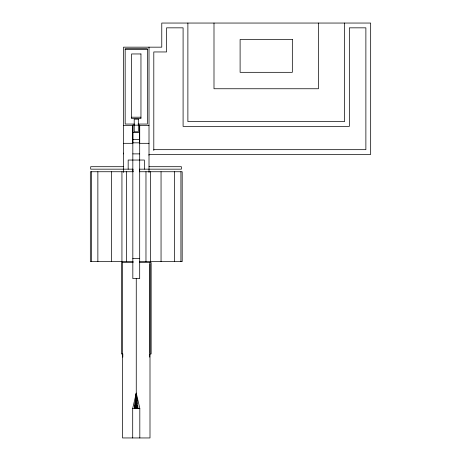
<?xml version="1.0" encoding="UTF-8"?>
<svg xmlns="http://www.w3.org/2000/svg" width="461" height="461" viewBox="0 0 461 461"><rect width="100%" height="100%" fill="white"/><g stroke="black" fill="none" stroke-linecap="round" stroke-linejoin="round"><path stroke-width="0.69" d="M139.574 171.74L139.631 169.164L181.38 169.164L181.38 166.703L149.012 166.703M135.43 408.089L135.845 408.089L135.909 405.369L136.001 407.783C137.799 407.582 135.862 402.441 136.704 408.089L137.148 408.44L137.015 405.836L135.551 405.841L135.43 408.44L135.551 405.841M135.909 405.841L135.909 405.369L135.874 406.498M123.462 153.893L123.508 153.104M148.972 155.253L149.012 154.458L370.667 154.458L370.667 23.05L161.771 23.05L161.771 47.166L123.508 47.166L123.508 172.477M134.6 408.44L136.26 393.216M138.041 408.377L134.485 408.44L136.26 393.158L139.816 408.377L139.816 437.95M139.689 125.623L139.689 143.319L149.012 143.319M132.705 437.95L132.705 408.36L136.26 393.141L138.041 408.44M135.43 400.828L137.148 400.828M135.851 401.508L136.6 401.496C137.476 405.45 135.407 407.599 135.862 402.159M135.909 405.536L136.64 405.536M134.843 406.187L135.909 406.187L135.845 400.828M137.776 406.181L136.652 406.181L136.589 400.816M136.56 407.622L136.704 408.089M125.167 49.298L147.353 49.298M131.564 117.203L140.957 117.203M134.474 124.055L125.167 124.055L125.167 48.733L147.353 48.733L147.353 124.055L138.052 124.055M134.203 125.017L132.831 125.017L132.831 278.6L139.689 278.6L139.689 125.017L138.317 125.017M134.203 125.167L138.317 125.167M123.508 125.623L132.947 125.623M139.574 125.623L149.012 125.623M132.831 132.572L139.689 132.572M132.831 142.835L139.689 142.835M123.508 143.319L132.831 143.319L132.831 125.623M153.801 149.669L365.878 149.669L365.878 27.839L349.34 27.839L349.34 126.395L183.092 126.395L183.092 27.839L166.559 27.839L166.559 51.955L153.801 51.955L153.801 150.517M132.831 153.882L139.689 153.882M123.508 166.703L90.696 166.703L90.696 169.164L132.947 169.164M133.217 171.74L90.333 171.74L90.333 261.629L133.217 261.629M139.303 171.74L182.187 171.74L182.187 261.629L139.303 261.629M132.831 258.621L139.689 258.621M133.2 262.591L121.364 262.591L121.364 353.939L122.73 353.939M139.32 262.591L151.156 262.591L151.156 353.939L149.79 353.939M132.705 408.36L139.816 408.36M132.831 139.458L139.689 139.499M137.015 405.836L137.148 408.089M132.889 169.164L132.947 171.74M136.56 407.783L136.554 405.369M344.557 23.05L344.557 121.606L187.881 121.606L187.881 23.05M318.442 23.05L318.442 88.754L213.996 88.754L213.996 23.05M180.919 171.74L180.919 261.629M174.656 171.74L174.656 261.629M161.05 171.74L161.05 261.629M150.568 171.74L150.568 261.629M149.998 262.591L149.998 437.95L122.522 437.95L122.522 262.591M149.871 263.732L149.871 352.803M149.727 353.939L149.727 357.154M149.012 47.166L149.012 172.466M145.97 171.74L145.97 261.629M144.351 169.164L144.351 160.042L128.17 160.042L128.17 169.164M136.26 278.369L136.26 400.828M136.001 407.783L135.845 408.089M126.533 171.74L126.533 261.629M122.81 353.939L122.81 357.154M121.94 171.74L121.94 261.629M111.447 171.74L111.447 261.629M97.865 171.74L97.865 261.629M91.601 171.74L91.601 261.629M292.332 39.473L240.106 39.473L240.106 72.325L292.332 72.325L292.332 39.473M140.957 53.96L131.564 53.96L131.564 118.581L140.957 118.581L140.957 53.96M138.317 119.174L134.203 119.174L134.203 131.794L138.317 131.794L138.317 119.174"/></g></svg>
